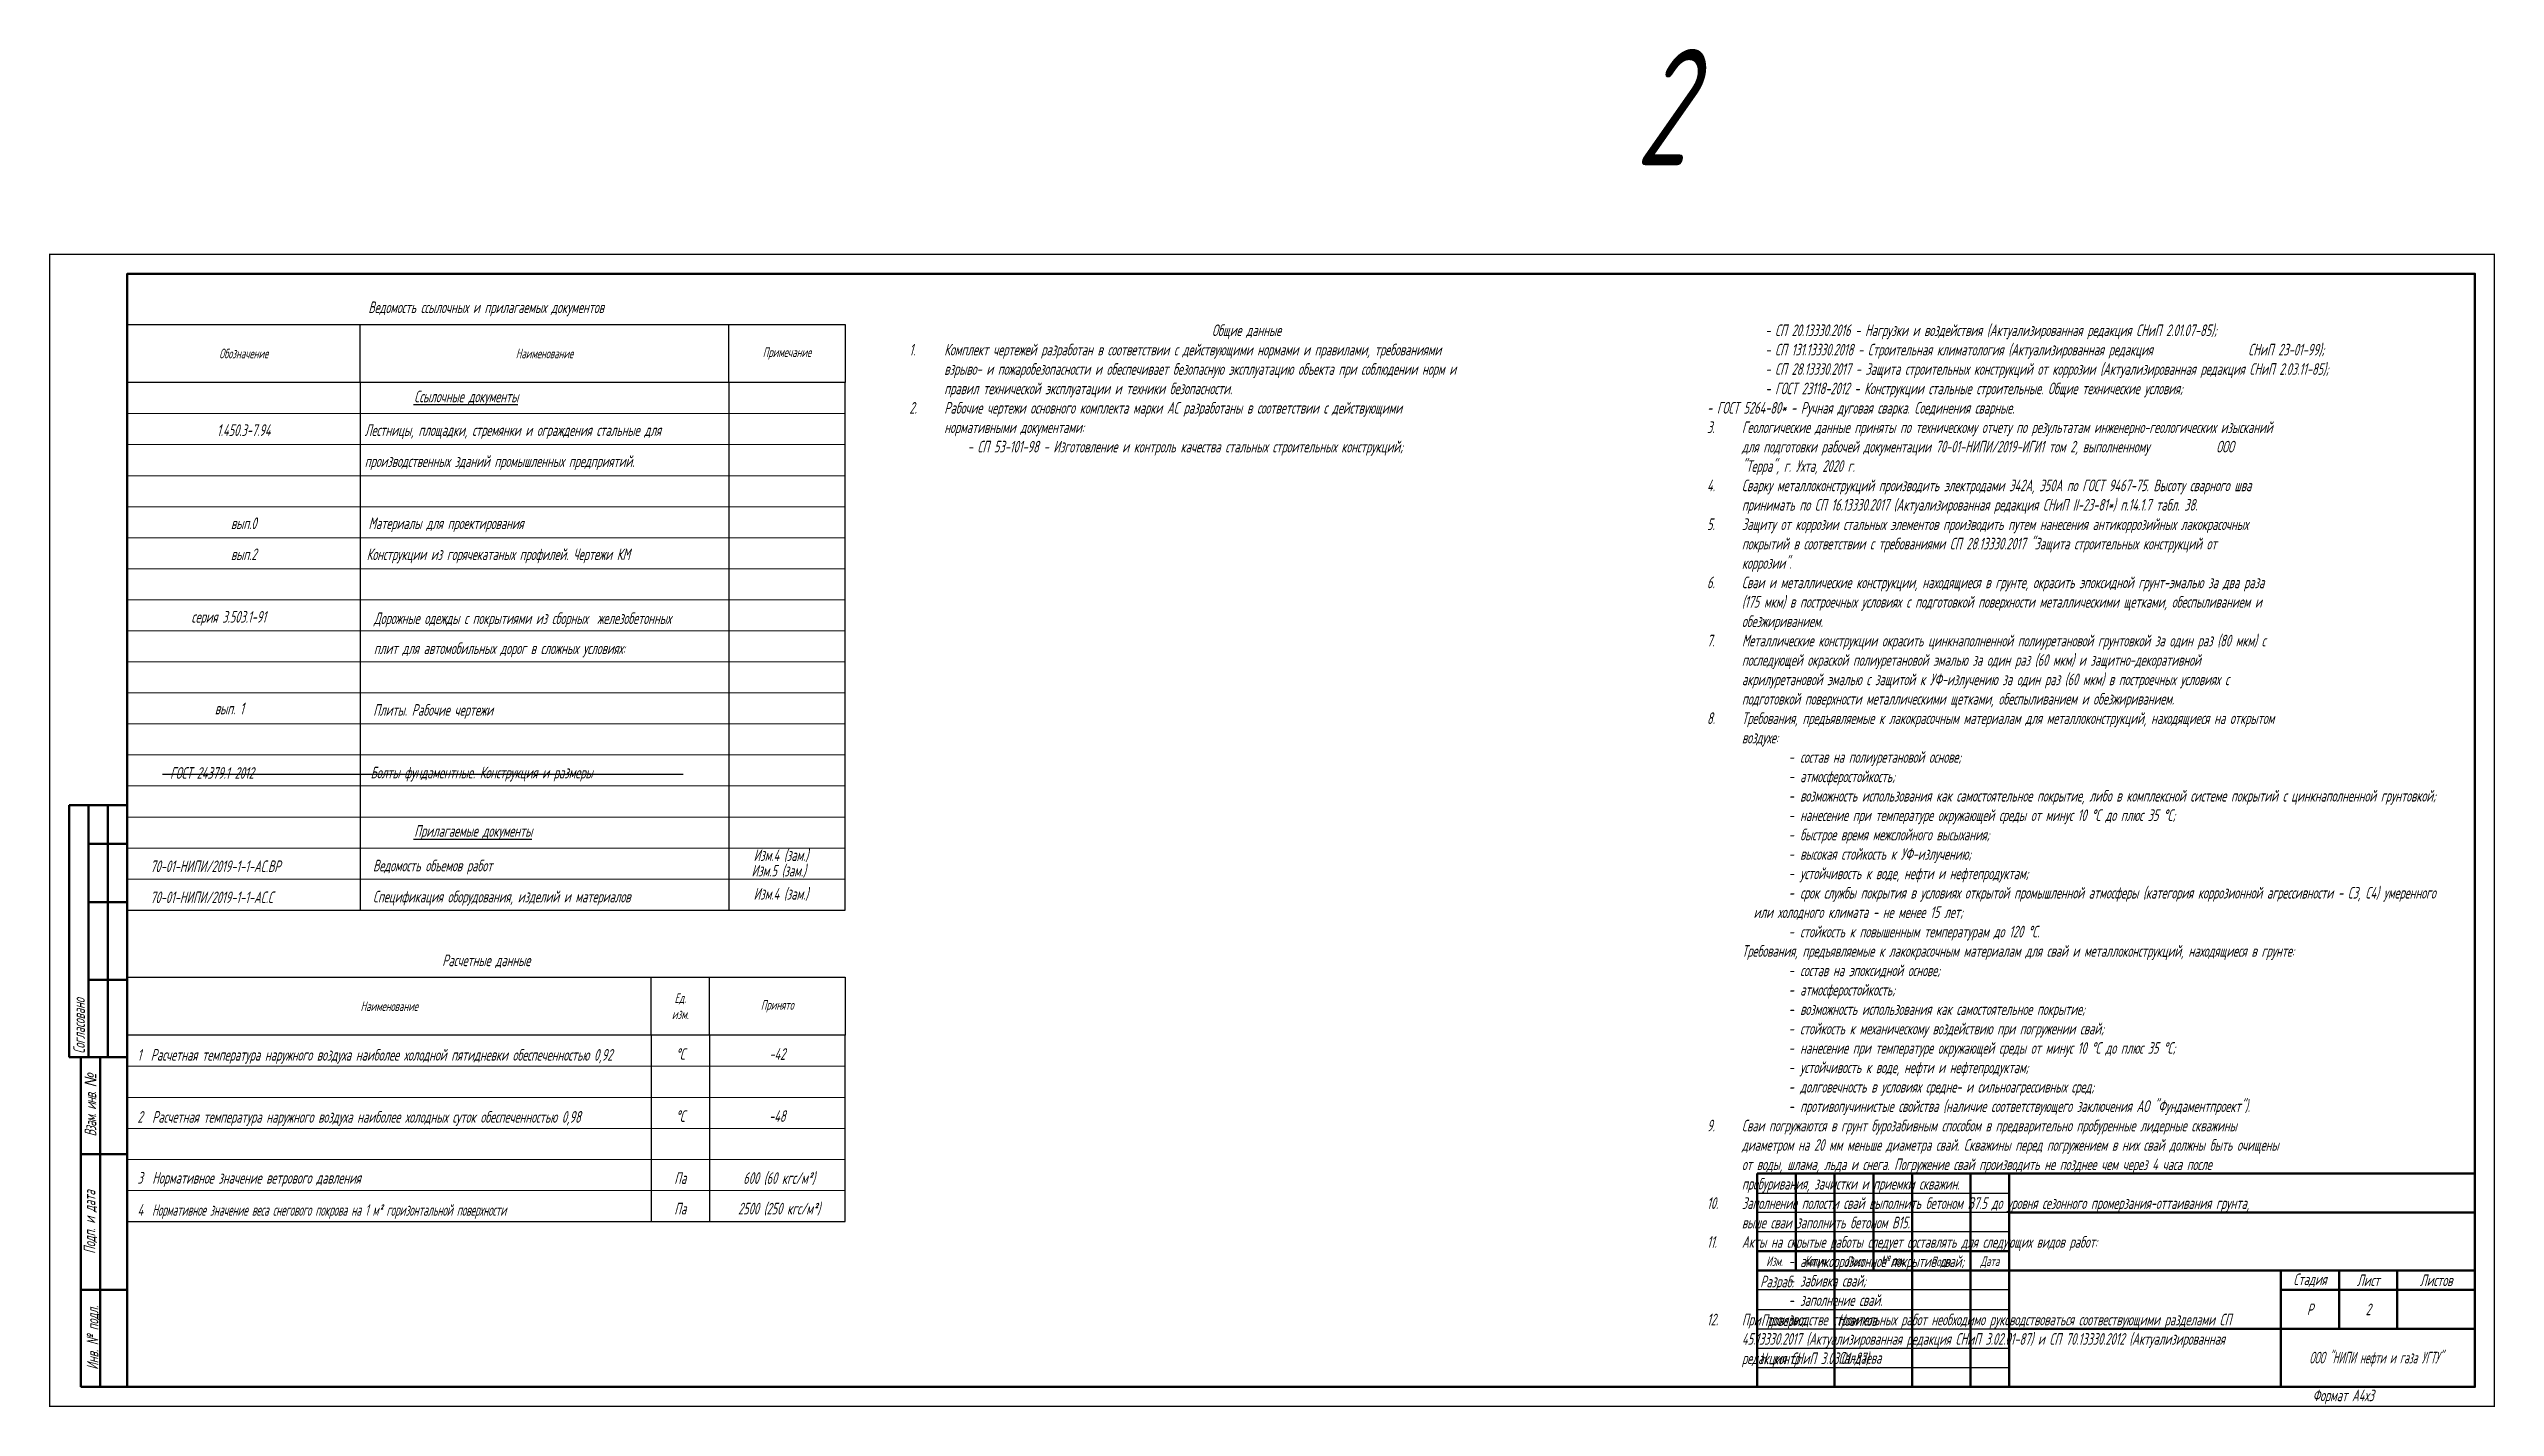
# Model space of a CAD drawing. Header units: millimetres. Extents: x 20211 to 20841, y -553 to -203.
import ezdxf
from ezdxf.enums import TextEntityAlignment as Align

# ---------------------------------------------------------------- set-up
doc = ezdxf.new("R2010")
doc.units = ezdxf.units.MM
doc.layers.add('Строения', color=7, linetype='Continuous')
doc.styles.add('ГОСТ', font='gost_ful.shx', dxfattribs={"width": 0.8, "oblique": 15, "height": 3})
doc.styles.add('ГОСТ_НИПИ', font='gost_nipi.shx', dxfattribs={"width": 0.8, "oblique": 15, "height": 3})

# ---------------------------------------------------------------- blocks, each defined once
blk = doc.blocks.new('*U7')
at = {"lineweight": 50}
for p, q in [((-625, 155), (-610, 155)), ((-620, 90), (-620, 155)), ((-615, 90), (-615, 155)), ((-620, 145), (-610, 145)), ((-620, 130), (-610, 130)), ((-620, 110), (-610, 110)), ((-620, 90), (-625, 90)), ((-622, 65), (-622, 90)), ((-622, 90), (-610, 90)), ((-615, 90), (-620, 90)), ((-617, 5), (-617, 90)), ((-610, 90), (-615, 90)), ((-622, 30), (-622, 65)), ((-622, 65), (-610, 65)), ((-180, 60), (-190, 60)), ((-190, 55), (-190, 60)), ((-170, 60), (-180, 60)), ((-180, 45), (-180, 60)), ((-160, 60), (-170, 60)), ((-170, 45), (-170, 60)), ((-150, 60), (-160, 60)), ((-160, 45), (-160, 60)), ((-135, 60), (-150, 60)), ((-150, 45), (-150, 60)), ((-125, 60), (-135, 60)), ((-135, 45), (-135, 60)), ((-5, 60), (-125, 60)), ((-125, 45), (-125, 60)), ((-190, 50), (-190, 55)), ((-190, 45), (-190, 50)), ((-190, 40), (-190, 45)), ((-180, 45), (-180, 35)), ((-170, 45), (-170, 5)), ((-160, 45), (-160, 35)), ((-150, 45), (-150, 5)), ((-135, 45), (-135, 5)), ((-125, 50), (-5, 50)), ((-125, 45), (-125, 5)), ((-190, 35), (-190, 40)), ((-190, 40), (-125, 40)), ((-125, 35), (-190, 35)), ((-190, 30), (-190, 35)), ((-125, 35), (-55, 35)), ((-55, 30), (-55, 35)), ((-55, 35), (-5, 35)), ((-40, 35), (-40, 30)), ((-25, 35), (-25, 30)), ((-622, 5), (-622, 30)), ((-622, 30), (-610, 30)), ((-190, 25), (-190, 30)), ((-55, 30), (-55, 5)), ((-55, 30), (-5, 30)), ((-40, 30), (-40, 20)), ((-25, 30), (-25, 20)), ((-190, 20), (-190, 25)), ((-190, 20), (-190, 15)), ((-5, 20), (-125, 20)), ((-190, 15), (-190, 10)), ((-190, 10), (-190, 5)), ((-617, 5), (-622, 5)), ((-610, 5), (-617, 5))]:
    blk.add_line(p, q, dxfattribs=at)
at = {"lineweight": 25}
for p, q in [((-190, 55), (-125, 55)), ((-125, 50), (-190, 50)), ((-125, 45), (-190, 45)), ((-125, 30), (-190, 30)), ((-190, 25), (-125, 25)), ((-190, 20), (-125, 20)), ((-190, 15), (-125, 15)), ((-190, 10), (-125, 10))]:
    blk.add_line(p, q, dxfattribs=at)
at = {"lineweight": 50, "const_width": 0.4}
blk.add_lwpolyline([(-630, 297), (0, 297), (0, 0), (-630, 0)], close=True, dxfattribs=at)
at = {"lineweight": 50}
blk.add_lwpolyline([(-610, 5), (-5, 5), (-5, 292), (-610, 292)], close=True, dxfattribs=at)
blk.add_lwpolyline([(-625, 155), (-625, 90)], dxfattribs=at)
at = {"char_height": 3, "rotation": 90, "style": 'ГОСТ_НИПИ'}
for s, width, heights, insert, attachment_point in [('Согласовано', 20.381, [3.61], (-623.93, 90.92), 1), ('{\\T0.9;Взам. инв. \\fArial|b0|i0|c204|p34;№}', 27.1548, [0], (-619.5, 77.5), 5), ('Подп. и дата', 35, [0], (-619.5, 47.5), 5), ('Инв. № подл.', 25, [0], (-620.45, 17.66), 2)]:
    blk.add_mtext_dynamic_manual_height_columns(s, width=width, gutter_width=12.5, heights=heights, dxfattribs=dict(at, insert=insert, attachment_point=attachment_point))
at = {"attachment_point": 5, "style": 'ГОСТ_НИПИ'}
for s, width, insert, char_height in [('Изм.', 10, (-185.51, 37.4), 2.5), ('{\\T0.8;Кол.уч.}', 10, (-175, 37.15), 2.5), ('Лист', 10, (-164.75, 37.4), 2.5), ('{\\T0.8;№ док.}', 10, (-155.08, 37.42), 2.5), ('Подп.', 15, (-142.5, 37.15), 2.5), ('Дата', 10, (-130, 37.15), 2.5), ('Стадия', 15, (-47.5, 32.5), 3), ('Лист', 15, (-32.5, 32.5), 3), ('Листов', 20, (-15, 32.5), 3)]:
    blk.add_mtext_dynamic_manual_height_columns(s, width=width, gutter_width=12.5, heights=[0], dxfattribs=dict(at, insert=insert, char_height=char_height))
at = {"style": 'ГОСТ_НИПИ', "oblique": 15}
blk.add_attdef('СКВОЗНАЯ_НУМЕРАЦИЯ', text='', height=3, dxfattribs=at).set_placement((-10, 288.5), align=Align.MIDDLE_CENTER)
at = {"style": 'ГОСТ_НИПИ', "oblique": 15, "width": 0.8}
for tag, p in [('ДАТА_СОГЛ_1', (-616.75, 146)), ('ДАТА_СОГЛ_2', (-611.75, 146)), ('ФАМИЛИЯ_СОГЛ_1', (-616.75, 111)), ('ФАМИЛИЯ_СОГЛ_2', (-611.75, 111)), ('ХАРАКТЕР_РАБОТЫ_СОГЛ_1', (-616.75, 91)), ('ХАРАКТЕР_РАБОТЫ_СОГЛ_2', (-611.75, 91))]:
    blk.add_attdef(tag, p, '', height=3, rotation=90, dxfattribs=at)
at = {"style": 'ГОСТ_НИПИ', "oblique": 15}
for tag, width, p in [('ОБОЗНАЧЕНИЕ_ДОКУМЕНТА', 0.8, (-65, 55)), ('НАИМЕНОВАНИЕ_ПРОЕКТА', 0.8, (-65, 42.5)), ('НАИМЕНОВАНИЕ_ОБЪЕКТА', 0.8, (-90, 27.5)), ('СТАДИЯ', 0.8, (-47.5, 25)), ('ЛИСТ', 0.8, (-32.5, 25)), ('ЛИСТОВ', 0.8, (-15, 25)), ('НАИМЕНОВАНИЕ_ЧЕРТЕЖА', 0.8, (-90, 12.5)), ('ПРЕДПРИЯТИЕ', 0.7, (-30.48, 12.55))]:
    blk.add_attdef(tag, text='', height=3, dxfattribs=dict(at, width=width)).set_placement(p, align=Align.MIDDLE_CENTER)
at = {"style": 'ГОСТ_НИПИ', "oblique": 15, "width": 0.8}
blk.add_attdef('РАЗРАБ', text='', height=3, dxfattribs=at).set_placement((-189.18, 32.18), align=Align.MIDDLE_LEFT)
for tag, p in [('ФАМИЛИЯ_5', (-169, 31)), ('ДАТА_1', (-134, 31)), ('ХАРАКТЕР_РАБОТЫ_1', (-189, 26)), ('ФАМИЛИЯ_1', (-169, 26)), ('ДАТА_2', (-134, 26)), ('ХАРАКТЕР_РАБОТЫ_2', (-189, 20.72)), ('ХАРАКТЕР_РАБОТЫ_3', (-189, 16)), ('ФАМИЛИЯ_2', (-169.15, 20.71)), ('ФАМИЛИЯ_3', (-169.01, 15.99)), ('ДАТА_3', (-134, 20.72)), ('ДАТА_4', (-134, 16)), ('ФАМИЛИЯ_6', (-169, 11)), ('ДАТА_5', (-134, 11)), ('ХАРАКТЕР_РАБОТЫ_4', (-189, 6)), ('ФАМИЛИЯ_4', (-169, 6)), ('ДАТА_6', (-134, 6))]:
    blk.add_attdef(tag, p, '', height=3, dxfattribs=at)
at = {"style": 'ГОСТ_НИПИ', "oblique": 15, "width": 0.8, "flags": 8}
blk.add_attdef('НКОНТР', text='', height=3, dxfattribs=at).set_placement((-189.36, 12.34), align=Align.MIDDLE_LEFT)
at = {"style": 'ГОСТ_НИПИ', "oblique": 15, "width": 0.8}
blk.add_attdef('ФОРМАТ', text='', height=3, dxfattribs=at).set_placement((-38.94, 0.42), align=Align.BOTTOM_CENTER)
blk = doc.blocks.new('*U9')
at = {"lineweight": 30}
for p, q in [((0, 0), (185, 0)), ((0, -15), (0, 0)), ((135, -15), (135, 0)), ((150, -15), (150, 0)), ((185, 0), (185, -15)), ((135, -15), (0, -15)), ((0, -15), (0, -23)), ((150, -15), (135, -15)), ((135, -15), (135, -23)), ((185, -15), (150, -15)), ((150, -15), (150, -23)), ((185, -23), (185, -15)), ((0, -23), (0, -31)), ((135, -23), (135, -31)), ((150, -23), (150, -31)), ((185, -31), (185, -23)), ((0, -31), (0, -39)), ((135, -31), (135, -39)), ((150, -31), (150, -39)), ((185, -39), (185, -31)), ((0, -39), (0, -47)), ((135, -39), (135, -47)), ((150, -39), (150, -47)), ((185, -47), (185, -39)), ((0, -47), (0, -55)), ((135, -47), (135, -55)), ((150, -47), (150, -55)), ((185, -55), (185, -47)), ((0, -55), (0, -63)), ((0, -55), (0, -63)), ((135, -55), (135, -63)), ((135, -55), (135, -63)), ((150, -55), (150, -63)), ((150, -55), (150, -63)), ((185, -63), (185, -55)), ((185, -63), (185, -55)), ((0, -63), (185, -63))]:
    blk.add_line(p, q, dxfattribs=at)
at = {"lineweight": 20}
for p, q in [((0, -23), (185, -23)), ((0, -31), (185, -31)), ((0, -31), (185, -31)), ((0, -39), (185, -39)), ((0, -39), (185, -39)), ((0, -47), (185, -47)), ((0, -47), (185, -47)), ((0, -55), (185, -55)), ((0, -55), (185, -55)), ((0, -63), (185, -63))]:
    blk.add_line(p, q, dxfattribs=at)
at = {"lineweight": 20, "attachment_point": 5, "style": 'ГОСТ_НИПИ'}
for s, insert, char_height, width in [('Расчетные данные', (92.5, 4.08), 3, 185), ('Наименование', (67.5, -7.5), 2.5, 135), ('Ед.\\Pизм.', (142.5, -7.5), 2.5, 15), ('Принято', (167.5, -7.5), 2.5, 35)]:
    blk.add_mtext(s, dxfattribs=dict(at, insert=insert, char_height=char_height, width=width))
blk = doc.blocks.new('*U11')
at = {"lineweight": 30}
for p, q in [((0, 0), (185, 0)), ((0, -15), (0, 0)), ((0, -15), (0, 0)), ((60, -15), (60, 0)), ((155, -15), (155, 0)), ((185, 0), (185, -15)), ((60, -15), (0, -15)), ((0, -15), (0, -23)), ((155, -15), (60, -15)), ((60, -15), (60, -23)), ((185, -15), (155, -15)), ((155, -15), (155, -23)), ((185, -23), (185, -15)), ((0, -23), (0, -31)), ((60, -23), (60, -31)), ((155, -23), (155, -31)), ((185, -31), (185, -23)), ((0, -31), (0, -39)), ((60, -31), (60, -39)), ((155, -31), (155, -39)), ((185, -39), (185, -31)), ((0, -39), (0, -47)), ((60, -39), (60, -47)), ((155, -39), (155, -47)), ((185, -47), (185, -39)), ((0, -47), (0, -55)), ((60, -47), (60, -55)), ((155, -47), (155, -55)), ((185, -55), (185, -47)), ((0, -55), (0, -63)), ((60, -55), (60, -63)), ((155, -55), (155, -63)), ((185, -63), (185, -55)), ((0, -63), (0, -71)), ((60, -63), (60, -71)), ((155, -63), (155, -71)), ((185, -71), (185, -63)), ((0, -71), (0, -79)), ((60, -71), (60, -79)), ((155, -71), (155, -79)), ((185, -79), (185, -71)), ((0, -79), (0, -87)), ((60, -79), (60, -87)), ((155, -79), (155, -87)), ((185, -87), (185, -79)), ((0, -87), (0, -95)), ((60, -87), (60, -95)), ((155, -87), (155, -95)), ((185, -95), (185, -87)), ((0, -95), (0, -103)), ((60, -95), (60, -103)), ((155, -95), (155, -103)), ((185, -103), (185, -95)), ((0, -103), (0, -111)), ((60, -103), (60, -111)), ((155, -103), (155, -111)), ((185, -111), (185, -103)), ((0, -111), (0, -119)), ((60, -111), (60, -119)), ((155, -111), (155, -119)), ((185, -119), (185, -111)), ((0, -119), (0, -127)), ((60, -119), (60, -127)), ((155, -119), (155, -127)), ((185, -127), (185, -119)), ((0, -127), (0, -135)), ((60, -127), (60, -135)), ((155, -127), (155, -135)), ((185, -135), (185, -127)), ((0, -135), (0, -143)), ((60, -135), (60, -143)), ((155, -135), (155, -143)), ((185, -143), (185, -135)), ((0, -143), (0, -151)), ((0, -143), (0, -151)), ((60, -143), (60, -151)), ((60, -143), (60, -151)), ((155, -143), (155, -151)), ((155, -143), (155, -151)), ((185, -151), (185, -143)), ((185, -151), (185, -143)), ((0, -151), (185, -151))]:
    blk.add_line(p, q, dxfattribs=at)
at = {"lineweight": 20}
for p, q in [((0, -23), (185, -23)), ((0, -31), (185, -31)), ((0, -31), (185, -31)), ((0, -39), (185, -39)), ((0, -39), (185, -39)), ((0, -47), (185, -47)), ((0, -47), (185, -47)), ((0, -55), (185, -55)), ((0, -55), (185, -55)), ((0, -63), (185, -63)), ((0, -63), (185, -63)), ((0, -71), (185, -71)), ((0, -71), (185, -71)), ((0, -79), (185, -79)), ((0, -79), (185, -79)), ((0, -87), (185, -87)), ((0, -87), (185, -87)), ((0, -95), (185, -95)), ((0, -95), (185, -95)), ((0, -103), (185, -103)), ((0, -103), (185, -103)), ((0, -111), (185, -111)), ((0, -111), (185, -111)), ((0, -119), (185, -119)), ((0, -119), (185, -119)), ((0, -127), (185, -127)), ((0, -127), (185, -127)), ((0, -135), (185, -135)), ((0, -135), (185, -135)), ((0, -143), (185, -143)), ((0, -143), (185, -143)), ((0, -151), (185, -151))]:
    blk.add_line(p, q, dxfattribs=at)
at = {"lineweight": 20, "style": 'ГОСТ'}
for s, insert, char_height, width, attachment_point in [('Ведомость ссылочных и прилагаемых документов', (92.47, 2.1), 3, 184.9321, 8), ('Обозначение', (30, -7.5), 2.5, 60, 5), ('Наименование', (107.5, -7.5), 2.5, 95, 5), ('Примечание', (170, -7.5), 2.5, 30, 5)]:
    blk.add_mtext(s, dxfattribs=dict(at, insert=insert, char_height=char_height, width=width, attachment_point=attachment_point))

msp = doc.modelspace()

# ---------------------------------------------------------------- linework, layer by layer
msp.add_line((20240.04, -390.1), (20374.23, -390.1))

# ---------------------------------------------------------------- block references
ref = msp.add_blockref('*U7', (20840.97, -553.05))
ref.add_attrib('ЛИСТ', '2', dxfattribs={"height": 3, "style": 'ГОСТ_НИПИ', "oblique": 15, "width": 0.8}).set_placement((20808.47, -528.05), align=Align.MIDDLE_CENTER)
ref.add_attrib('СТАДИЯ', 'Р', dxfattribs={"height": 3, "style": 'ГОСТ_НИПИ', "oblique": 15, "width": 0.8}).set_placement((20793.47, -528.05), align=Align.MIDDLE_CENTER)
ref.add_attrib('ХАРАКТЕР_РАБОТЫ_2', 'Проверил', (20651.97, -532.33), dxfattribs={"height": 3, "style": 'ГОСТ_НИПИ', "oblique": 15, "width": 0.8})
ref.add_attrib('ФАМИЛИЯ_2', 'Новиков', (20671.83, -532.33), dxfattribs={"height": 3, "style": 'ГОСТ_НИПИ', "oblique": 15, "width": 0.8})
ref.add_attrib('ФАМИЛИЯ_6', 'Салдаева', (20671.97, -542.05), dxfattribs={"height": 3, "style": 'ГОСТ_НИПИ', "oblique": 15, "width": 0.8})
ref.add_attrib('ФОРМАТ', 'Формат А4х3', dxfattribs={"height": 3, "style": 'ГОСТ_НИПИ', "oblique": 15, "width": 0.8}).set_placement((20802.04, -552.63), align=Align.BOTTOM_CENTER)
ref.add_attrib('НКОНТР', 'Н. контр', dxfattribs={"height": 3, "style": 'ГОСТ_НИПИ', "oblique": 15, "width": 0.8}).set_placement((20651.61, -540.71), align=Align.MIDDLE_LEFT)
ref.add_attrib('РАЗРАБ', 'Разраб.', dxfattribs={"height": 3, "style": 'ГОСТ_НИПИ', "oblique": 15, "width": 0.8}).set_placement((20651.79, -520.87), align=Align.MIDDLE_LEFT)
ref.add_attrib('ПРЕДПРИЯТИЕ', 'ООО "НИПИ нефти и газа УГТУ"', dxfattribs={"height": 3, "style": 'ГОСТ_НИПИ', "oblique": 15, "width": 0.7}).set_placement((20810.5, -540.49), align=Align.MIDDLE_CENTER)
at = {"linetype": 'Continuous'}
msp.add_blockref('*U9', (20230.97, -442.39), dxfattribs=at)
at = {"layer": 'Строения'}
msp.add_blockref('*U11', (20230.97, -274.12), dxfattribs=at)

# ---------------------------------------------------------------- texts
at = {"color": 1, "style": 'ГОСТ_НИПИ', "oblique": 15, "width": 0.8}
msp.add_text('2', height=30, dxfattribs=at).set_placement((20619.64, -233.09))
at = {"linetype": 'Continuous', "oblique": 15, "width": 0.8}
for s, style, p in [('%%UСсылочные документы', 'ГОСТ', (20304.92, -294.2)), ('Материалы для проектирования', 'ГОСТ', (20293.13, -326.88)), ('%%UПрилагаемые документы', 'ГОСТ', (20304.92, -406.2)), ('70-01-НИПИ/2019-1-1-АС.ВР', 'ГОСТ', (20236.89, -415.32)), ('Ведомость объемов работ', 'ГОСТ', (20294.29, -415.13)), ('70-01-НИПИ/2019-1-1-АС.С', 'ГОСТ', (20236.89, -423.32)), ('3  Нормативное значение ветрового давления', 'ГОСТ_НИПИ', (20233.59, -495.64))]:
    msp.add_text(s, height=3, dxfattribs=dict(at, style=style)).set_placement(p)
for s, style, p in [('1.450.3-7.94', 'ГОСТ', (20260.97, -302.88)), ('вып.0', 'ГОСТ', (20260.97, -326.88)), ('вып.2', 'ГОСТ', (20260.97, -334.88)), ('%%DС', 'ГОСТ_НИПИ', (20373.47, -463.72)), ('-42', 'ГОСТ_НИПИ', (20398.47, -463.72)), ('%%DС', 'ГОСТ_НИПИ', (20373.47, -479.72)), ('-48', 'ГОСТ_НИПИ', (20398.47, -479.72)), ('Па', 'ГОСТ_НИПИ', (20373.47, -495.71)), ('Па', 'ГОСТ_НИПИ', (20373.47, -503.57))]:
    msp.add_text(s, height=3, dxfattribs=dict(at, style=style)).set_placement(p, align=Align.CENTER)
at = {"ltscale": 0.35, "style": 'ГОСТ', "oblique": 15, "width": 0.8}
for s, p in [('cерия 3.503.1-91', (20247.43, -351.01)), ('вып. 1', (20253.53, -374.64)), ('ГОСТ 24379.1-2012', (20241.99, -391.26))]:
    msp.add_text(s, height=3, dxfattribs=at).set_placement(p)
at = {"linetype": 'Continuous'}
note = msp.add_mtext_dynamic_auto_height_columns('\\pi57,l21,t90.924;Общие данные\\P\\pi-9,l9,t9,21;1.^IКомплект чертежей разработан в соответствии с действующими нормами и правилами, требованиями \\P\\pi0,t21;взрыво- и пожаробезопасности и обеспечивает безопасную эксплуатацию объекта при соблюдении норм и \\Pправил технической эксплуатации и техники безопасности.\\P\\pi-9,t9,21;{\\C0;2.^IРабочие чертежи основного комплекта марки АС разработаны в соответствии с действующими \\P\\pi0,t21;нормативными документами:\\P\\pl15,tz;- СП 53-101-98 - Изготовление и контроль качества стальных строительных конструкций;\\P- СП 20.13330.2016 - Нагрузки и воздействия (Актуализированная редакция СНиП 2.01.07-85);\\P- СП 131.13330.2018 - Строительная климатология (Актуализированная редакция                    СНиП 23-01-99);\\P\\pi-3,l18;- СП 28.13330.2017 - Защита строительных конструкций от коррозии (Актуализированная редакция СНиП 2.03.11-85);\\P\\pi0,l15;- ГОСТ 23118-2012 - Конструкции стальные строительные. Общие технические условия;\\P- ГОСТ 5264-80* - Ручная дуговая сварка. Соединения сварные.}\\P\\pi-9,l9,t9,21;3.^IГеологические данные приняты по техническому отчету по результатам инженерно-геологических изысканий \\P\\pi0,t21;для подготовки рабочей документации 70-01-НИПИ/2019-ИГИ1 том 2, выполненному              ООО \\P"Терра", г. Ухта, 2020 г.\\P\\pi-9,t9,21;{\\Fgost_ful|c204;4.^IСварку металлоконструкций производить электродами Э42А, Э50А по ГОСТ 9467-75. Высоту сварного шва \\P\\pi0,t21;принимать по СП 16.13330.2017 (Актуализированная редакция СНиП II-23-81*) п.14.1.7 табл. 38.\\A1;\\Fgost_nipi|c204;\\P\\pi-9,t9,21;5.^IЗащиту от коррозии стальных элементов производить путем нанесения антикоррозийных лакокрасочных \\P\\pi0,t21;покрытий в соответствии с требованиями СП 28.13330.2017 "Защита строительных конструкций от \\Pкоррозии". \\P\\pi-9,t9,21;}6.^IСваи и металлические конструкции, находящиеся в грунте, окрасить эпоксидной грунт-эмалью за два раза \\P\\pi0,t21;(175 мкм) в построечных условиях c подготовкой поверхности металлическими щетками, обеспыливанием и \\Pобезжириванием.{\\fTimes New Roman|b0|i0|c204|p18;\\H0.83333x;\\C1; \\Fgost_nipi|c204;\\H1.2x;\\C256;\\P\\pi-9,t9,21;7.^IМеталлические конструкции окрасить цинкнаполненной полиуретановой грунтовкой за один раз (80 мкм) с \\P\\pi0,t21;последующей окраской полиуретановой эмалью за один раз (60 мкм) и защитно-декоративной \\Pакрилуретановой эмалью с защитой к УФ-излучению за один раз (60 мкм) в построечных условиях c \\Pподготовкой поверхности металлическими щетками, обеспыливанием и обезжириванием.\\P\\pi-9,t9,21;\\A1;8.^IТребования, предъявляемые к лакокрасочным материалам для металлоконструкций, находящиеся на открытом \\P\\pi0,t21;воздухе:\\P\\pi9,l12,t24;-^Iсостав на полиуретановой основе;\\P-^Iатмосферостойкость;\\P-^Iвозможность использования как самостоятельное покрытие, либо в комплексной системе покрытий с цинкнаполненной грунтовкой;\\P-^Iнанесение при температуре окружающей среды от минус 10 °С до плюс 35 °С;\\P-^Iбыстрое время межслойного высыхания;\\P-^Iвысокая стойкость к УФ-излучению;\\P-^Iустойчивость к воде, нефти и нефтепродуктам;\\P-^Iсрок службы покрытия в условиях открытой промышленной атмосферы (категория \\A0;коррозионной агрессивности \\A1;- С3, С4) умеренного или холодного климата - не менее 15 лет;\\P-^Iстойкость к повышенным температурам до 120 °С.\\P\\pi0,l9,t6,9;Требования, предъявляемые к лакокрасочным материалам для свай и металлоконструкций, находящиеся в грунте:\\P\\pi9,l12,t24;-^Iсостав на эпоксидной основе;\\P-^Iатмосферостойкость;\\P-^Iвозможность использования как самостоятельное покрытие;\\P-^Iстойкость к механическому воздействию при погружении свай;\\P-^Iнанесение при температуре окружающей среды от минус 10 °С до плюс 35 °С;\\P-^Iустойчивость к воде, нефти и нефтепродуктам;\\P}', width=192.5966, gutter_width=12.97, height=34.9, count=2, dxfattribs=dict(at, insert=(20432.51, -274.12), char_height=3, attachment_point=1, style='ГОСТ_НИПИ'))
for column, words in zip(note.columns.linked_columns, ['\\A1;\\pi9,l12,t24;-^Iдолговечность в условиях средне- и сильноагрессивных сред;\\P-^Iпротивопучинистые свойства (наличие соответствующего заключения АО "Фундаментпроект").\\P\\pi-9,l9,t9,21;{\\A0;9.^IСваи погружаются в грунт бурозабивным способом в предварительно пробуренные лидерные скважины \\P\\pi0,t21;диаметром на 20 мм меньше диаметра свай. Скважины перед погружением в них свай должны быть очищены \\Pот воды, шлама, льда и снега. Погружение свай производить не позднее чем через 4 часа после \\Pпробуривания, зачистки и приемки скважин. \\P\\pi-9,t9,21;10.^IЗаполнение полости свай выполнить бетоном В7.5 до уровня сезонного промерзания-оттаивания грунта, \\P\\pi0,t21;выше сваи заполнить бетоном В15.\\P\\pi-9,t9,21;\\C0;11.^IАкты на скрытые работы следует составлять для следующих видов работ: \\P\\pi9,l12,t24;-^Iантикоррозионное покрытие свай;\\P-^Iзабивка свай;\\P-^Iзаполнение свай.\\P\\pi-9,l9,t9,21;\\C256;12.^IПри производстве строительных работ необходимо руководствоваться соотвествующими разделами СП \\P\\pi0,t21;45.13330.2017 (Актуализированная редакция СНиП 3.02.01-87) и СП 70.13330.2012 (Актуализированная \\Pредакция СНиП 3.03.01-87).\\P}']):
    column.text = words
at = {"ltscale": 0.35, "char_height": 3, "attachment_point": 1}
for s, insert, width, line_spacing_factor, style in [('{\\W0.8;Лестницы, площадки, стремянки и ограждения стальные для производственных зданий промышленных предприятий.}', (20292.16, -299.88), 92.2196, 1.6, 'ГОСТ'), ('{\\W0.8;Конструкции из горячекатаных профилей. Чертежи КМ}', (20292.65, -331.88), 92.2497, 1.55, 'ГОСТ'), ('Спецификация оборудования, изделий и материалов  ', (20294.29, -420.13), 89.7919, 1.55, 'ГОСТ'), ('1  Расчетная температура наружного воздуха наиболее холодной пятидневки обеспеченностью 0,92', (20233.59, -460.93), 131.9247, 1.55, 'ГОСТ_НИПИ'), ('{\\W0.8;2  Расчетная температура наружного воздуха наиболее холодных суток обеспеченностью 0,98}', (20233.59, -476.93), 129.6495, 1.55, 'ГОСТ_НИПИ')]:
    msp.add_mtext(s, dxfattribs=dict(at, insert=insert, width=width, line_spacing_factor=line_spacing_factor, style=style))
at = {"lineweight": -2, "ltscale": 0.35, "insert": (20294.53, -348.37), "char_height": 3, "width": 78.9649, "attachment_point": 1, "line_spacing_factor": 1.55, "style": 'ГОСТ'}
msp.add_mtext('{\\W0.8;Дорожные одежды с покрытиями из сборных  железобетонных плит для автомобильных дорог в сложных условиях:}', dxfattribs=at)
at = {"ltscale": 0.35, "char_height": 3, "attachment_point": 1, "style": 'ГОСТ'}
for s, insert, width in [('{\\W0.8;Плиты. Рабочие чертежи}', (20294.35, -372.01), 87.6986), ('Болты фундаментные. Конструкция и размеры', (20293.67, -388.15), 85.6531)]:
    msp.add_mtext(s, dxfattribs=dict(at, insert=insert, width=width))
at = {"char_height": 3, "style": 'ГОСТ_НИПИ'}
for s, insert, width, attachment_point in [('Изм.4 (зам.)', (20392.39, -409.45, 0), 19.5513, 1), ('Изм.4 (зам.)', (20392.39, -419.42, 0), 19.5513, 1), ('600 (60 кгс/м{\\fISOCPEUR|b0|i0|c204|p34;²})', (20398.93, -492.71), 29.4058, 2), ('4 {\\W0.7; Нормативное значение веса снегового покрова на 1 м\\fISOCPEUR|b0|i0|c204|p34;²\\Fgost_ful|c204; горизонтальной поверхности}', (20233.59, -500.93), 131.6849, 1), ('2500 (250 кгс/м{\\fISOCPEUR|b0|i0|c204|p34;²})', (20398.93, -500.57), 44.5428, 2)]:
    msp.add_mtext(s, dxfattribs=dict(at, insert=insert, width=width, attachment_point=attachment_point))
at = {"color": 1, "insert": (20391.84, -413.45, 0), "char_height": 3, "width": 19.5513, "attachment_point": 1, "style": 'ГОСТ_НИПИ'}
msp.add_mtext('Изм.5 (зам.)', dxfattribs=at)

doc.saveas('drawing.dxf')
